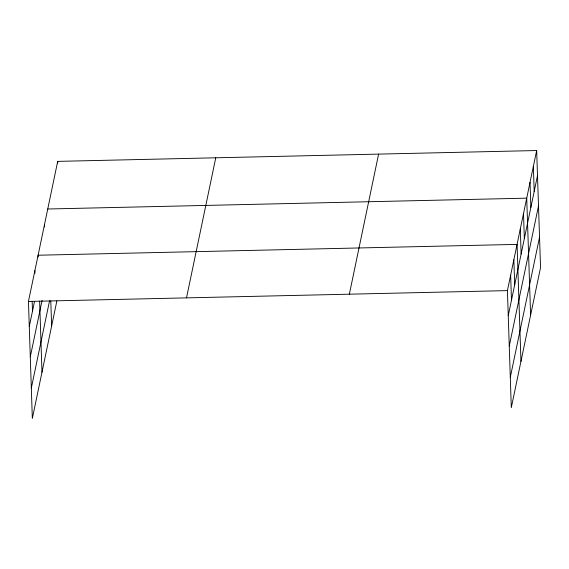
<?xml version="1.0" encoding="UTF-8"?>
<svg xmlns="http://www.w3.org/2000/svg" width="569" height="569" viewBox="0 0 569 569"><rect width="100%" height="100%" fill="white"/><g stroke="black" fill="none" stroke-linecap="round" stroke-linejoin="round"><path stroke-width="0.85" d="M56.864 300.951L32.333 418.464L28.45 301.449L57.697 161.376L536.667 150.536L540.55 267.551L511.303 407.624L507.42 290.61L536.667 150.536M29.282 326.514L34.467 301.691M30.285 356.855L42.085 300.361M31.323 388.122L49.553 300.809M186.511 297.872L215.758 157.798M349.359 294.187L378.605 154.114M508.252 315.674L537.499 175.608M509.262 346.016L538.509 205.95M510.301 377.283L539.54 237.209M47.753 209.001L526.723 198.161L530.607 315.176M28.45 301.449L507.42 290.61M533.352 166.411L534.184 191.483M530.038 182.286L530.87 207.351M523.508 213.567L524.341 238.639M520.294 228.98L521.126 254.044M520.955 361.4L517.072 244.386L38.102 255.225L38.159 256.953M513.857 259.791L514.689 284.863M510.642 275.204L511.474 300.268M57.697 161.376L57.754 163.104M50.797 300.873L51.637 326.016M44.538 224.414L44.624 227.003M39.624 301.101L41.985 372.24M34.887 270.631L34.972 273.227M32.184 301.598L32.497 311.108"/></g></svg>
